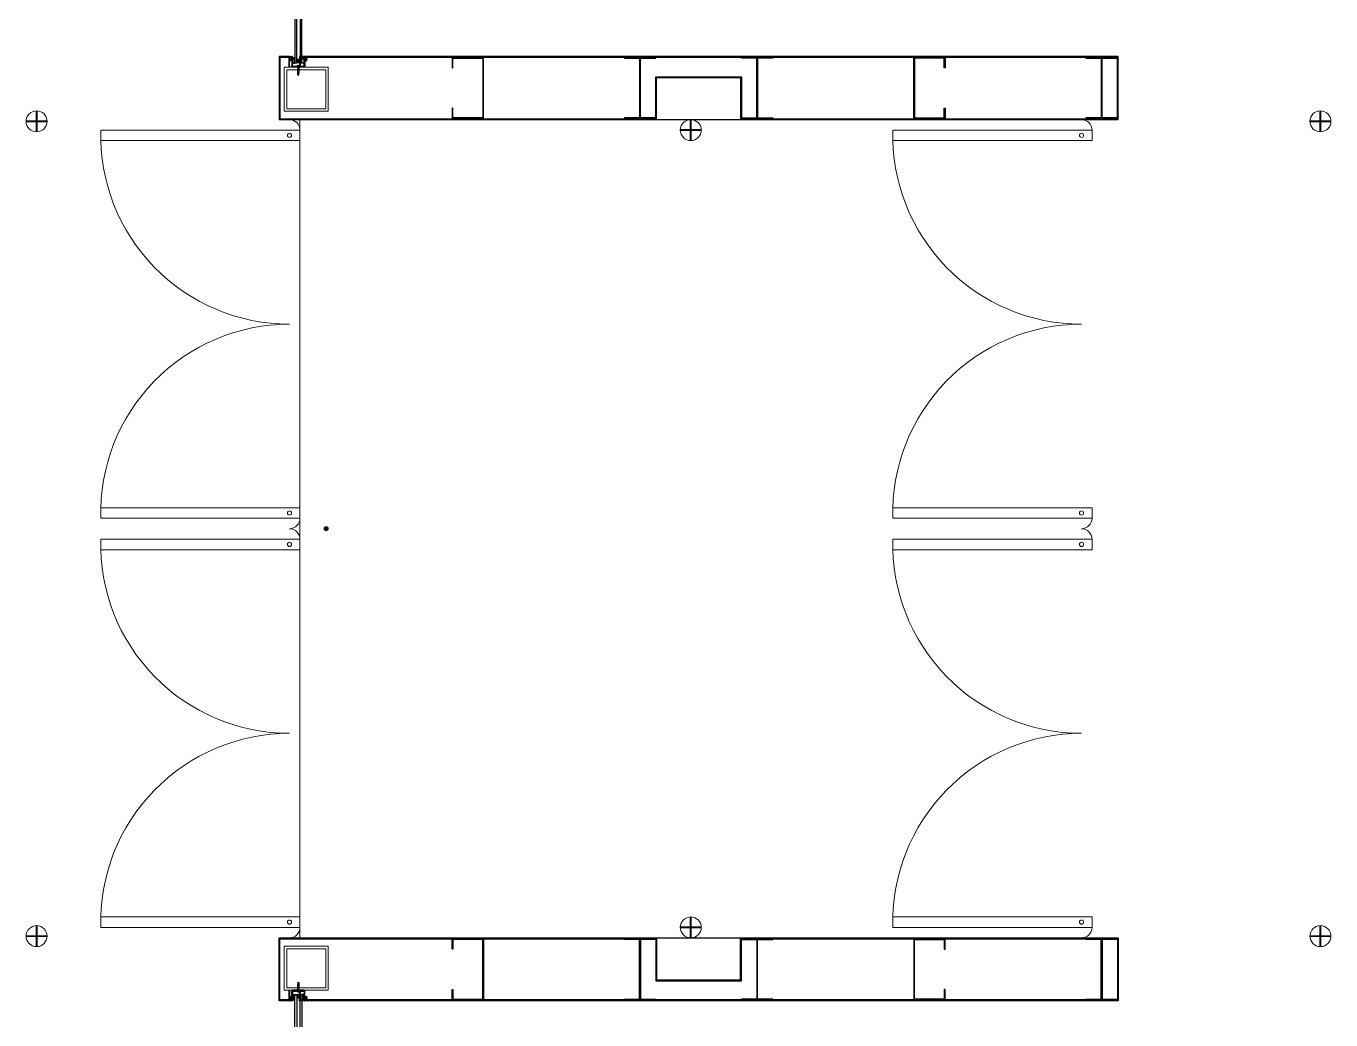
# Model space of a CAD drawing. Header units: inches. Extents: x 13084 to 220150, y 6494 to 167180.
# Drawn here: x 36685 to 42904, y 105288 to 110025 of the extents above; entities that cross this region are included whole.
import ezdxf

# ---------------------------------------------------------------- set-up
doc = ezdxf.new("R2010")
doc.units = ezdxf.units.IN
doc.header["$MEASUREMENT"] = 0
for name, color, linetype, lineweight in [('Ground Floor$0$A-G250-M-Walls-Curtain', 251, 'Continuous', 30), ('Ground Floor$0$A-G321-M-Window', 251, 'Continuous', 9), ('Ground Floor$0$A-G322-M-Door', 251, 'Continuous', 15), ('Ground Floor$0$A-G331-M-Floor-Finish-Tiled', 251, 'Continuous', 5), ('Ground Floor$0$A-G4-M-Furniture-and-Fittings', 251, 'Continuous', 9)]:
    doc.layers.add(name, color=color, linetype=linetype, lineweight=lineweight)
doc.layers.add('Ground Floor$0$A-G321-M-Window-Glaze', color=251, linetype='Continuous')

# ---------------------------------------------------------------- blocks, each defined once
blk = doc.blocks.new('Ground Floor$0$d72')
at = {"layer": 'Ground Floor$0$A-G322-M-Door'}
for points in [[(5425.4, -56600), (6375, -56600), (6375, -56550), (5425.3, -56550)], [(5425.4, -58350), (6375, -58350), (6375, -58400), (5425.3, -58400)]]:
    blk.add_lwpolyline(points, close=True, dxfattribs=at)
for centre in [(6325, -56575), (6325, -58375)]:
    blk.add_circle(centre, 10, dxfattribs=at)
for centre, radius, start, end in [((6325, -56550), 50, 0, 90), ((6325, -56575), 900, 178.49207, 270), ((6325, -58375), 900, 90, 181.50793), ((6325, -58400), 50, 270, 0)]:
    blk.add_arc(centre, radius, start, end, dxfattribs=at)
blk = doc.blocks.new('Ground Floor$0$curtain-wall-1')
at = {"layer": 'Ground Floor$0$A-G321-M-Window'}
h = blk.add_hatch(color=256, dxfattribs=at)
edge = h.paths.add_edge_path()
edge.add_arc((1811.5, -1950), 10, 0, 360)
at = {"layer": 'Ground Floor$0$A-G250-M-Walls-Curtain'}
for p, q in [((-1963.5, 0), (-1963.5, 300)), ((-1959.5, 4), (-1959.5, 296)), ((-1959.5, 296), (1935.1, 296)), ((1990.4, 296), (2032.5, 296)), ((1990.4, 296), (1990.4, 250)), ((2032.5, 296), (2032.5, 4)), ((240.5, 204), (-167.5, 204)), ((-167.5, 204), (-167.5, 4)), ((240.5, 4), (240.5, 204)), ((-163.5, 0), (-1963.5, 0)), ((-167.5, 4), (-1959.5, 4)), ((236.5, 0), (-163.5, 0)), ((2032.5, 4), (240.5, 4)), ((-163.5, -3900), (-1963.5, -3900)), ((-1963.5, -3900), (-1963.5, -4200)), ((-167.5, -3904), (-1959.5, -3904)), ((-1959.5, -3904), (-1959.5, -4196)), ((-167.5, -4104), (-167.5, -3904)), ((236.5, -3900), (-163.5, -3900)), ((2032.5, -3904), (240.5, -3904)), ((240.5, -3904), (240.5, -4104)), ((2032.5, -4196), (2032.5, -3904)), ((240.5, -4104), (-167.5, -4104)), ((1935.1, -4150), (1935.1, -4196)), ((1990.4, -4150), (1990.4, -4196)), ((-1959.5, -4196), (1935.1, -4196)), ((1990.4, -4196), (2032.5, -4196))]:
    blk.add_line(p, q, dxfattribs=at)
for points in [[(-1963.5, 300), (1939.1, 300), (1939.1, 249.9)], [(-1134.5, 54), (-1138.5, 54), (-1138.5, 4), (-988.5, 4), (-988.5, 296), (-1138.5, 296), (-1138.5, 246), (-1134.5, 246), (-1134.5, 292), (-992.5, 292), (-992.5, 8), (-1134.5, 8), (-1134.5, 54)], [(1986.4, 249.9), (1986.4, 300), (2036.5, 300), (2036.5, 0), (236.5, 0), (236.5, 200), (-163.5, 200), (-163.5, 0)], [(1207.5, 54), (1211.5, 54), (1211.5, 4), (1061.5, 4), (1061.5, 296), (1211.5, 296), (1211.5, 246), (1207.5, 246), (1207.5, 292), (1065.5, 292), (1065.5, 8), (1207.5, 8), (1207.5, 54)], [(-1134.5, -3954), (-1138.5, -3954), (-1138.5, -3904), (-988.5, -3904), (-988.5, -4196), (-1138.5, -4196), (-1138.5, -4146), (-1134.5, -4146), (-1134.5, -4192), (-992.5, -4192), (-992.5, -3908), (-1134.5, -3908), (-1134.5, -3954)], [(1986.4, -4149.9), (1986.4, -4200), (2036.5, -4200), (2036.5, -3900), (236.5, -3900), (236.5, -4100), (-163.5, -4100), (-163.5, -3900)], [(1207.5, -3954), (1211.5, -3954), (1211.5, -3904), (1061.5, -3904), (1061.5, -4196), (1211.5, -4196), (1211.5, -4146), (1207.5, -4146), (1207.5, -4192), (1065.5, -4192), (1065.5, -3908), (1207.5, -3908), (1207.5, -3954)], [(-1963.5, -4200), (1939.1, -4200), (1939.1, -4150)]]:
    blk.add_lwpolyline(points, dxfattribs=at)
for points in [[(-1886.5, 292), (-1959.5, 292), (-1959.5, 296), (-1809.5, 296), (-1809.5, 292), (-1882.5, 292), (-1882.5, 8), (-1809.5, 8), (-1809.5, 4), (-1959.5, 4), (-1959.5, 8), (-1886.5, 8)], [(-240.5, 292), (-167.5, 292), (-167.5, 296), (-317.5, 296), (-317.5, 292), (-244.5, 292), (-244.5, 8), (-317.5, 8), (-317.5, 4), (-167.5, 4), (-167.5, 8), (-240.5, 8)], [(313.5, 292), (240.5, 292), (240.5, 296), (390.5, 296), (390.5, 292), (317.5, 292), (317.5, 8), (390.5, 8), (390.5, 4), (240.5, 4), (240.5, 8), (313.5, 8)], [(-1886.5, -4192), (-1959.5, -4192), (-1959.5, -4196), (-1809.5, -4196), (-1809.5, -4192), (-1882.5, -4192), (-1882.5, -3908), (-1809.5, -3908), (-1809.5, -3904), (-1959.5, -3904), (-1959.5, -3908), (-1886.5, -3908)], [(-240.5, -4192), (-167.5, -4192), (-167.5, -4196), (-317.5, -4196), (-317.5, -4192), (-244.5, -4192), (-244.5, -3908), (-317.5, -3908), (-317.5, -3904), (-167.5, -3904), (-167.5, -3908), (-240.5, -3908)], [(313.5, -4192), (240.5, -4192), (240.5, -4196), (390.5, -4196), (390.5, -4192), (317.5, -4192), (317.5, -3908), (390.5, -3908), (390.5, -3904), (240.5, -3904), (240.5, -3908), (313.5, -3908)]]:
    blk.add_lwpolyline(points, close=True, dxfattribs=at)
at = {"layer": 'Ground Floor$0$A-G321-M-Window'}
for points in [[(1801.5, 39.9), (2011.5, 39.9), (2011.5, 249.9), (1801.5, 249.9)], [(1813.5, 51.9), (1999.5, 51.9), (1999.5, 237.9), (1813.5, 237.9)], [(1801.5, -3939.9), (2011.5, -3939.9), (2011.5, -4149.9), (1801.5, -4149.9)], [(1813.5, -3951.9), (1999.5, -3951.9), (1999.5, -4137.9), (1813.5, -4137.9)]]:
    blk.add_lwpolyline(points, close=True, dxfattribs=at)
blk.add_circle((1811.5, -1950), 10, dxfattribs=at)
at = {"layer": 'Ground Floor$0$A-G321-M-Window-Glaze'}
for p, q in [((1902.9, 290.4), (1907, 294.5)), ((1903.3, 291.6), (1910.1, 284.8)), ((1903.4, 287), (1905.5, 284.9)), ((1903.6, 286.7), (1910.7, 293.8)), ((1905.5, 293.9), (1912.5, 287)), ((1906.1, 284.7), (1912.7, 291.3)), ((1909.6, 294.3), (1912.8, 291.1)), ((1917.1, 300), (1913.1, 300)), ((1913.1, 300), (1913.1, 255.9)), ((1917.1, 255.9), (1917.1, 300)), ((1927.1, 289), (1917.1, 289)), ((1917.1, 289), (1917.1, 269.3)), ((1917.1, 269.3), (1927.1, 269.3)), ((1969.9, 253.9), (1919.1, 253.9)), ((1919.1, 249.9), (1969.9, 249.9)), ((1927.1, 269.3), (1927.1, 289)), ((1927.1, 271.2), (1961.9, 271.2)), ((1935.1, 296), (1935.1, 250)), ((1935.5, 279.3), (1951.5, 286.3)), ((1935.5, 286.3), (1951.5, 279.3)), ((1935.5, 286.3), (1951.5, 286.3)), ((1935.5, 279.3), (1951.5, 279.3)), ((1940.6, 250.9), (1941.5, 245.7)), ((1940.6, 250.9), (1948.4, 250.9)), ((1940.8, 255.3), (1940.8, 253.9)), ((1940.8, 255.3), (1948.2, 255.3)), ((1940.8, 253.9), (1948.2, 253.9)), ((1941.5, 250.9), (1941.5, 235.7)), ((1944.5, 253.9), (1942.2, 256.2)), ((1943.6, 250.9), (1944.5, 245.7)), ((1944.5, 256.7), (1944.5, 253.9)), ((1944.5, 253.9), (1946.8, 256.2)), ((1945.4, 250.9), (1944.5, 245.7)), ((1944.5, 250.9), (1944.5, 245.7)), ((1948.4, 250.9), (1947.5, 245.7)), ((1947.5, 250.9), (1947.5, 235.7)), ((1948.2, 255.3), (1948.2, 253.9)), ((1961.9, 269.3), (1961.9, 289)), ((1961.9, 289), (1971.9, 289)), ((1971.9, 269.3), (1961.9, 269.3)), ((1971.9, 300), (1975.9, 300)), ((1971.9, 255.9), (1971.9, 300)), ((1971.9, 289), (1971.9, 269.3)), ((1975.9, 300), (1975.9, 255.9)), ((1979.4, 294.3), (1976.2, 291.1)), ((1982.9, 284.7), (1976.3, 291.3)), ((1983.5, 293.9), (1976.5, 287)), ((1985.4, 286.7), (1978.3, 293.8)), ((1985.7, 291.6), (1978.9, 284.8)), ((1986.1, 290.4), (1982, 294.5)), ((1985.6, 287), (1983.5, 284.9)), ((1941.5, 239.7), (1941.9, 238)), ((1941.5, 235.7), (1941.6, 239.3)), ((1941.5, 235.7), (1941.9, 234)), ((1942.7, 235.7), (1941.5, 235.7)), ((1941.5, 212.9), (1941.5, 235.7)), ((1942.7, 231.7), (1941.5, 231.7)), ((1941.5, 231.7), (1941.9, 230)), ((1942.7, 227.7), (1941.5, 227.7)), ((1941.5, 227.7), (1941.9, 226)), ((1941.5, 223.7), (1941.8, 222.2)), ((1942.7, 223.7), (1941.5, 223.7)), ((1947.5, 212.9), (1941.5, 212.9)), ((1944.5, 211.2), (1941.5, 212.9)), ((1941.8, 222.2), (1944.1, 222.2)), ((1942.6, 220.9), (1941.8, 222.2)), ((1942.9, 237.4), (1941.9, 238)), ((1942.9, 233.4), (1941.9, 234)), ((1942.9, 229.4), (1941.9, 230)), ((1942.9, 225.4), (1941.9, 226)), ((1942.9, 220.5), (1942.3, 220.1)), ((1942.9, 219.8), (1942.3, 220.1)), ((1942.5, 237.7), (1942.5, 235.7)), ((1942.6, 233.6), (1942.6, 231.7)), ((1942.6, 229.6), (1942.6, 227.7)), ((1942.6, 223.7), (1942.6, 225.6)), ((1942.6, 220.9), (1944.1, 220.9)), ((1942.8, 220.9), (1942.9, 220.5)), ((1943.4, 218.6), (1942.8, 218.3)), ((1943.4, 217.9), (1942.8, 218.3)), ((1942.9, 220.5), (1944.5, 220.9)), ((1942.9, 219.8), (1946.3, 220.7)), ((1943.1, 236.1), (1943.1, 237.1)), ((1943.1, 232.1), (1943.1, 233.1)), ((1943.1, 228.1), (1943.1, 229.1)), ((1943.1, 224.1), (1943.1, 225.1)), ((1943.1, 219.8), (1943.4, 218.6)), ((1943.9, 216.7), (1943.3, 216.4)), ((1943.9, 216.1), (1943.3, 216.4)), ((1943.4, 218.6), (1945.7, 219.2)), ((1943.4, 217.9), (1945.7, 218.5)), ((1943.6, 218), (1943.9, 216.7)), ((1943.9, 216.7), (1945.2, 217.1)), ((1943.9, 216.1), (1945.2, 216.4)), ((1944.1, 244.9), (1944.9, 244.9)), ((1944.1, 220.9), (1944.1, 244.9)), ((1944.1, 243.9), (1944.9, 243.9)), ((1944.1, 224.7), (1944.9, 224.7)), ((1944.1, 224.1), (1944.9, 224.1)), ((1944.5, 214.6), (1944.1, 216.1)), ((1944.5, 214.6), (1945, 216.3)), ((1947.5, 212.9), (1944.5, 211.2)), ((1944.9, 220.9), (1944.9, 244.9)), ((1947.2, 222.2), (1944.9, 222.2)), ((1946.4, 220.9), (1944.9, 220.9)), ((1945.5, 218.5), (1945.2, 217.1)), ((1945.2, 217.1), (1945.8, 216.7)), ((1945.2, 216.4), (1945.8, 216.7)), ((1946.1, 220.6), (1945.7, 219.2)), ((1945.7, 219.2), (1946.3, 218.9)), ((1945.7, 218.5), (1946.3, 218.9)), ((1945.9, 236.1), (1945.9, 237.1)), ((1945.9, 232.1), (1945.9, 233.1)), ((1945.9, 228.1), (1945.9, 229.1)), ((1945.9, 224.1), (1945.9, 225.1)), ((1946.1, 237.4), (1946.5, 237.7)), ((1946.1, 233.4), (1947.1, 234)), ((1946.1, 229.4), (1947.1, 230)), ((1946.1, 225.4), (1947.1, 226)), ((1946.3, 241.5), (1946.3, 237.5)), ((1946.3, 235.7), (1946.5, 235.7)), ((1946.3, 231.7), (1947.5, 231.7)), ((1946.3, 227.7), (1947.5, 227.7)), ((1946.3, 223.7), (1947.5, 223.7)), ((1946.3, 220.7), (1946.9, 221)), ((1946.4, 233.6), (1946.4, 231.7)), ((1946.4, 229.6), (1946.4, 227.7)), ((1946.4, 223.7), (1946.4, 225.6)), ((1946.4, 220.9), (1947.2, 222.2)), ((1946.5, 241.2), (1946.5, 235.7)), ((1946.6, 221.2), (1946.9, 221)), ((1946.7, 242), (1947.5, 242.1)), ((1947.5, 235.7), (1947.1, 234)), ((1947.5, 231.7), (1947.1, 230)), ((1947.5, 227.7), (1947.1, 226)), ((1947.5, 223.7), (1947.2, 222.2)), ((1947.5, 235.7), (1947.3, 241.3)), ((1947.5, 212.9), (1947.5, 235.7)), ((1913.1, -4155.5, 0), (1918.7, -4149.9, 0)), ((1913.1, -4200), (1913.1, -4155.9)), ((1913.1, -4160, 0), (1917.1, -4156, 0)), ((1913.1, -4162.2, 0), (1917.1, -4158.2, 0)), ((1913.1, -4166.7, 0), (1917.1, -4162.7, 0)), ((1913.1, -4169, 0), (1917.1, -4165, 0)), ((1917.1, -4155.9), (1917.1, -4200)), ((1919.1, -4149.9), (1969.9, -4149.9)), ((1969.9, -4153.9), (1919.1, -4153.9)), ((1919.2, -4153.9, 0), (1923.2, -4149.9, 0)), ((1921.4, -4153.9, 0), (1925.4, -4149.9, 0)), ((1925.9, -4153.9, 0), (1929.9, -4149.9, 0)), ((1928.1, -4153.9, 0), (1932.1, -4149.9, 0)), ((1932.6, -4153.9, 0), (1936.6, -4149.9, 0)), ((1934.9, -4153.9, 0), (1938.9, -4149.9, 0)), ((1939.4, -4153.9, 0), (1943.4, -4149.9, 0)), ((1940.6, -4150.9), (1941.5, -4145.7)), ((1940.6, -4150.9), (1948.4, -4150.9)), ((1940.8, -4155.3), (1940.8, -4153.9)), ((1940.8, -4153.9), (1948.2, -4153.9)), ((1940.8, -4155.3), (1948.2, -4155.3)), ((1944.5, -4111.2), (1941.5, -4112.9)), ((1947.5, -4112.9), (1941.5, -4112.9)), ((1941.5, -4112.9), (1941.5, -4135.7)), ((1941.5, -4123.7), (1941.8, -4122.2)), ((1942.7, -4123.7), (1941.5, -4123.7)), ((1941.5, -4127.7), (1941.9, -4126)), ((1942.7, -4127.7), (1941.5, -4127.7)), ((1941.5, -4131.7), (1941.9, -4130)), ((1942.7, -4131.7), (1941.5, -4131.7)), ((1941.5, -4135.7), (1941.9, -4134)), ((1941.5, -4135.7), (1941.6, -4139.3)), ((1942.7, -4135.7), (1941.5, -4135.7)), ((1941.5, -4150.9), (1941.5, -4135.7)), ((1941.5, -4139.7), (1941.9, -4138)), ((1941.6, -4153.9, 0), (1943.5, -4152, 0)), ((1942.6, -4120.9), (1941.8, -4122.2)), ((1941.8, -4122.2), (1944.1, -4122.2)), ((1942.9, -4125.4), (1941.9, -4126)), ((1942.9, -4129.4), (1941.9, -4130)), ((1942.9, -4133.4), (1941.9, -4134)), ((1942.9, -4137.4), (1941.9, -4138)), ((1944.5, -4153.9), (1942.2, -4156.2)), ((1942.9, -4119.8), (1942.3, -4120.1)), ((1942.9, -4120.5), (1942.3, -4120.1)), ((1942.5, -4137.7), (1942.5, -4135.7)), ((1942.6, -4120.9), (1944.1, -4120.9)), ((1942.6, -4123.7), (1942.6, -4125.6)), ((1942.6, -4129.6), (1942.6, -4127.7)), ((1942.6, -4133.6), (1942.6, -4131.7)), ((1943.4, -4117.9), (1942.8, -4118.3)), ((1943.4, -4118.6), (1942.8, -4118.3)), ((1942.8, -4120.9), (1942.9, -4120.5)), ((1942.9, -4119.8), (1946.3, -4120.7)), ((1942.9, -4120.5), (1944.5, -4120.9)), ((1943.1, -4119.8), (1943.4, -4118.6)), ((1943.1, -4124.1), (1943.1, -4125.1)), ((1943.1, -4128.1), (1943.1, -4129.1)), ((1943.1, -4132.1), (1943.1, -4133.1)), ((1943.1, -4136.1), (1943.1, -4137.1)), ((1943.9, -4116.1), (1943.3, -4116.4)), ((1943.9, -4116.7), (1943.3, -4116.4)), ((1943.4, -4117.9), (1945.7, -4118.5)), ((1943.4, -4118.6), (1945.7, -4119.2)), ((1943.5, -4152, 0), (1945.6, -4149.9, 0)), ((1943.6, -4118), (1943.9, -4116.7)), ((1943.6, -4150.9), (1944.5, -4145.7)), ((1943.9, -4116.1), (1945.2, -4116.4)), ((1943.9, -4116.7), (1945.2, -4117.1)), ((1944.5, -4114.6), (1944.1, -4116.1)), ((1944.1, -4120.9), (1944.1, -4144.9)), ((1944.1, -4124.1), (1944.9, -4124.1)), ((1944.1, -4124.7), (1944.9, -4124.7)), ((1944.1, -4143.9), (1944.9, -4143.9)), ((1944.1, -4144.9), (1944.9, -4144.9)), ((1947.5, -4112.9), (1944.5, -4111.2)), ((1944.5, -4114.6), (1945, -4116.3)), ((1945.4, -4150.9), (1944.5, -4145.7)), ((1944.5, -4150.9), (1944.5, -4145.7)), ((1944.5, -4156.7), (1944.5, -4153.9)), ((1944.5, -4153.9), (1946.8, -4156.2)), ((1946.4, -4120.9), (1944.9, -4120.9)), ((1944.9, -4120.9), (1944.9, -4144.9)), ((1947.2, -4122.2), (1944.9, -4122.2)), ((1945.2, -4116.4), (1945.8, -4116.7)), ((1945.2, -4117.1), (1945.8, -4116.7)), ((1945.5, -4118.5), (1945.2, -4117.1)), ((1945.7, -4118.5), (1946.3, -4118.9)), ((1945.7, -4119.2), (1946.3, -4118.9)), ((1946.1, -4120.6), (1945.7, -4119.2)), ((1945.9, -4124.1), (1945.9, -4125.1)), ((1945.9, -4128.1), (1945.9, -4129.1)), ((1945.9, -4132.1), (1945.9, -4133.1)), ((1945.9, -4136.1), (1945.9, -4137.1)), ((1946.1, -4125.4), (1947.1, -4126)), ((1946.1, -4129.4), (1947.1, -4130)), ((1946.1, -4133.4), (1947.1, -4134)), ((1946.1, -4137.4), (1946.5, -4137.7)), ((1946.1, -4153.9, 0), (1950.1, -4149.9, 0)), ((1946.3, -4120.7), (1946.9, -4121)), ((1946.3, -4123.7), (1947.5, -4123.7)), ((1946.3, -4127.7), (1947.5, -4127.7)), ((1946.3, -4131.7), (1947.5, -4131.7)), ((1946.3, -4135.7), (1946.5, -4135.7)), ((1946.3, -4141.5), (1946.3, -4137.5)), ((1946.4, -4120.9), (1947.2, -4122.2)), ((1946.4, -4123.7), (1946.4, -4125.6)), ((1946.4, -4129.6), (1946.4, -4127.7)), ((1946.4, -4133.6), (1946.4, -4131.7)), ((1946.5, -4141.2), (1946.5, -4135.7)), ((1946.6, -4121.2), (1946.9, -4121)), ((1946.7, -4142), (1947.5, -4142.1)), ((1947.5, -4127.7), (1947.1, -4126)), ((1947.5, -4131.7), (1947.1, -4130)), ((1947.5, -4135.7), (1947.1, -4134)), ((1947.5, -4123.7), (1947.2, -4122.2)), ((1947.5, -4135.7), (1947.3, -4141.3)), ((1947.5, -4112.9), (1947.5, -4135.7)), ((1947.5, -4150.9), (1947.5, -4135.7)), ((1948.4, -4150.9), (1947.5, -4145.7)), ((1948.2, -4155.3), (1948.2, -4153.9)), ((1948.3, -4153.9, 0), (1952.3, -4149.9, 0)), ((1952.8, -4153.9, 0), (1956.8, -4149.9, 0)), ((1955.1, -4153.9, 0), (1959.1, -4149.9, 0)), ((1959.6, -4153.9, 0), (1961.5, -4152, 0)), ((1961.5, -4152, 0), (1963.6, -4149.9, 0)), ((1961.8, -4153.9, 0), (1965.8, -4149.9, 0)), ((1966.3, -4153.9, 0), (1970.3, -4149.9, 0)), ((1968.6, -4153.9, 0), (1972.1, -4150.3, 0)), ((1971.8, -4155.1, 0), (1974.7, -4152.2, 0)), ((1971.9, -4157.2, 0), (1975.5, -4153.7, 0)), ((1971.9, -4155.9), (1971.9, -4200)), ((1971.9, -4161.7, 0), (1975.9, -4157.7, 0)), ((1971.9, -4164, 0), (1975.9, -4160, 0)), ((1971.9, -4168.5, 0), (1975.9, -4164.5, 0)), ((1971.9, -4170.7, 0), (1975.9, -4166.7, 0)), ((1975.9, -4200), (1975.9, -4155.9)), ((1902.9, -4190.4), (1907, -4194.5)), ((1903.3, -4191.6), (1910.1, -4184.8)), ((1903.4, -4187), (1905.5, -4184.9)), ((1903.6, -4186.7), (1910.7, -4193.8)), ((1905.5, -4193.9), (1912.5, -4187)), ((1906.1, -4184.7), (1912.7, -4191.3)), ((1909.6, -4194.3), (1912.8, -4191.1)), ((1913.1, -4173.5, 0), (1917.1, -4169.5, 0)), ((1913.1, -4175.7, 0), (1917.1, -4171.7, 0)), ((1913.1, -4180.2, 0), (1917.1, -4176.2, 0)), ((1913.1, -4182.4, 0), (1917.1, -4178.4, 0)), ((1913.1, -4186.9, 0), (1917.1, -4182.9, 0)), ((1913.1, -4189.2, 0), (1917.1, -4185.2, 0)), ((1913.1, -4193.7, 0), (1917.1, -4189.7, 0)), ((1913.1, -4195.9, 0), (1917.1, -4191.9, 0)), ((1917.1, -4200), (1913.1, -4200)), ((1913.5, -4200, 0), (1917.1, -4196.4, 0)), ((1915.7, -4200, 0), (1917.1, -4198.6, 0)), ((1917.1, -4189), (1917.1, -4169.3)), ((1917.1, -4169.3), (1927.1, -4169.3)), ((1927.1, -4179.4, 0), (1917.1, -4169.4, 0)), ((1927.1, -4183.9, 0), (1917.1, -4173.9, 0)), ((1927.1, -4188.4, 0), (1917.1, -4178.4, 0)), ((1923.2, -4189, 0), (1917.1, -4182.9, 0)), ((1918.7, -4189, 0), (1917.1, -4187.4, 0)), ((1927.1, -4189), (1917.1, -4189)), ((1927.1, -4174.9, 0), (1921.5, -4169.3, 0)), ((1927.1, -4170.4, 0), (1926, -4169.3, 0)), ((1927.1, -4169.3), (1927.1, -4189)), ((1927.1, -4171.2), (1961.9, -4171.2)), ((1935.5, -4179.3), (1951.5, -4186.3)), ((1935.5, -4186.3), (1951.5, -4179.3)), ((1935.5, -4179.3), (1951.5, -4179.3)), ((1935.5, -4186.3), (1951.5, -4186.3)), ((1961.9, -4169.3), (1961.9, -4189)), ((1971.9, -4169.3), (1961.9, -4169.3)), ((1971.9, -4179.4, 0), (1961.9, -4169.4, 0)), ((1971.9, -4183.9, 0), (1961.9, -4173.9, 0)), ((1971.9, -4188.3, 0), (1961.9, -4178.3, 0)), ((1968.1, -4189, 0), (1961.9, -4182.8, 0)), ((1963.6, -4189, 0), (1961.9, -4187.3, 0)), ((1961.9, -4189), (1971.9, -4189)), ((1971.9, -4174.9, 0), (1966.4, -4169.3, 0)), ((1971.9, -4170.4, 0), (1970.9, -4169.3, 0)), ((1971.9, -4189), (1971.9, -4169.3)), ((1971.9, -4175.2, 0), (1975.9, -4171.2, 0)), ((1971.9, -4177.4, 0), (1975.9, -4173.4, 0)), ((1971.9, -4181.9, 0), (1975.9, -4177.9, 0)), ((1971.9, -4184.2, 0), (1975.9, -4180.2, 0)), ((1971.9, -4188.7, 0), (1975.9, -4184.7, 0)), ((1971.9, -4190.9, 0), (1975.9, -4186.9, 0)), ((1971.9, -4195.4, 0), (1975.9, -4191.4, 0)), ((1971.9, -4197.6, 0), (1975.9, -4193.6, 0)), ((1971.9, -4200), (1975.9, -4200)), ((1974.1, -4200, 0), (1975.9, -4198.1, 0)), ((1979.4, -4194.3), (1976.2, -4191.1)), ((1982.9, -4184.7), (1976.3, -4191.3)), ((1983.5, -4193.9), (1976.5, -4187)), ((1985.4, -4186.7), (1978.3, -4193.8)), ((1985.7, -4191.6), (1978.9, -4184.8)), ((1986.1, -4190.4), (1982, -4194.5)), ((1985.6, -4187), (1983.5, -4184.9))]:
    blk.add_line(p, q, dxfattribs=at)
for points in [[(1935.5, 272.2), (1934.5, 271.2), (1928.5, 271.2), (1927.5, 272.2), (1927.5, 2386.4), (1928.5, 2387.4), (1934.5, 2387.4), (1935.5, 2386.4)], [(1961.5, 272.2), (1960.5, 271.2), (1952.5, 271.2), (1951.5, 272.2), (1951.5, 2386.4), (1952.5, 2387.4), (1960.5, 2387.4), (1961.5, 2386.4)], [(1935.5, -4172.2), (1934.5, -4171.2), (1928.5, -4171.2), (1927.5, -4172.2), (1927.5, -6286.4), (1928.5, -6287.4), (1934.5, -6287.4), (1935.5, -6286.4)], [(1961.5, -4172.2), (1960.5, -4171.2), (1952.5, -4171.2), (1951.5, -4172.2), (1951.5, -6286.4), (1952.5, -6287.4), (1960.5, -6287.4), (1961.5, -6286.4)]]:
    blk.add_lwpolyline(points, close=True, dxfattribs=at)
for centre in [(1908, 289.4), (1981, 289.4), (1908, -4189.4), (1981, -4189.4)]:
    blk.add_circle(centre, 5.14, dxfattribs=at)
for centre, radius, start, end in [((1907.8, 315.9), 16.8, 251.80314, 288.17928), ((1907.2, 317.6), 20.5, 256.88122, 286.54229), ((1903.1, 340.7), 45.8, 269.39765, 282.60001), ((1908, 290.2), 6.93, 218.82544, 317.09844), ((1907.4, 290.3), 8.38, 234.95534, 312.45375), ((1906.2, 292.4), 11.7, 251.98752, 305.95135), ((1905.9, 292.7), 13.5, 255.98466, 302.098), ((1919.1, 255.9), 6, 180, 270), ((1922.3, 305.4), 10.5, 240.22024, 299.77976), ((1922.5, 304.4), 10.5, 238.66957, 298.20795), ((1922.8, 303.3), 10.5, 237.16968, 296.64633), ((1922.3, 302.5), 10.5, 240.22024, 299.77976), ((1922.5, 301.4), 10.5, 238.66957, 298.20795), ((1922.8, 300.4), 10.5, 237.16968, 296.64633), ((1919.1, 255.9), 2, 180, 270), ((1943.5, 235.7), 43.5, 79.3909, 100.6091), ((1943.5, 235.7), 41.5, 78.87266, 101.12734), ((1943.5, 235.7), 39.5, 78.30081, 101.69919), ((1943.5, 235.7), 37.5, 77.66649, 102.33351), ((1944.5, 252.6), 6.72, 10.85486, 169.14514), ((1944.5, 252.6), 5.72, 12.78307, 167.21693), ((1944.5, 252.6), 4.72, 15.55502, 164.44498), ((1944.5, 250.7), 5.97, 51.0552, 128.94479), ((1966.7, 305.4), 10.5, 240.22024, 299.77976), ((1966.5, 304.4), 10.5, 241.79205, 301.33043), ((1966.2, 303.3), 10.5, 243.35367, 302.83032), ((1966.7, 302.5), 10.5, 240.22024, 299.77976), ((1966.5, 301.4), 10.5, 241.79205, 301.33043), ((1966.2, 300.4), 10.5, 243.35367, 302.83032), ((1969.9, 255.9), 6, 270, 0), ((1969.9, 255.9), 2, 270, 0), ((1981.2, 315.9), 16.8, 251.82072, 288.19686), ((1981.8, 317.6), 20.5, 253.45771, 283.11878), ((1985.9, 340.7), 45.8, 257.39999, 270.60235), ((1981, 290.2), 6.93, 222.90156, 321.17456), ((1981.6, 290.3), 8.38, 227.54625, 305.04466), ((1982.8, 292.4), 11.7, 234.04865, 288.01248), ((1983.1, 292.7), 13.5, 237.902, 284.01534), ((1942.7, 236.1), 0.4, 270.00001, 360), ((1942.7, 232.1), 0.4, 270.00001, 360), ((1942.7, 228.1), 0.4, 270.00001, 360), ((1942.7, 224.1), 0.4, 270.00001, 360), ((1942.7, 237.1), 0.4, 0, 62.5), ((1942.7, 233.1), 0.4, 0, 62.5), ((1942.7, 229.1), 0.4, 0, 62.5), ((1942.7, 225.1), 0.4, 0, 62.5), ((1946.3, 237.1), 0.4, 117.5, 180), ((1946.3, 236.1), 0.4, 180, 270), ((1946.3, 233.1), 0.4, 117.5, 180), ((1946.3, 232.1), 0.4, 180, 270), ((1946.3, 229.1), 0.4, 117.5, 180), ((1946.3, 228.1), 0.4, 180, 270), ((1946.3, 225.1), 0.4, 117.5, 180), ((1946.3, 224.1), 0.4, 180, 270), ((1946.8, 241.5), 0.5, 94.5, 180), ((1946.9, 241.3), 0.4, 3.76021, 186.15287), ((1919.1, -4155.9), 6, 90, 180), ((1919.1, -4155.9), 2, 90, 180), ((1944.5, -4152.6), 6.72, 190.85486, 349.14514), ((1944.5, -4152.6), 5.72, 192.78307, 347.21693), ((1944.5, -4152.6), 4.72, 195.55502, 344.44498), ((1944.5, -4150.7), 5.97, 231.05521, 308.9448), ((1942.7, -4124.1), 0.4, 0, 89.99999), ((1942.7, -4128.1), 0.4, 0, 89.99999), ((1942.7, -4132.1), 0.4, 0, 89.99999), ((1942.7, -4136.1), 0.4, 0, 89.99999), ((1942.7, -4125.1), 0.4, 297.5, 360), ((1942.7, -4129.1), 0.4, 297.5, 360), ((1942.7, -4133.1), 0.4, 297.5, 360), ((1942.7, -4137.1), 0.4, 297.5, 360), ((1946.3, -4124.1), 0.4, 90, 180), ((1946.3, -4125.1), 0.4, 180, 242.5), ((1946.3, -4128.1), 0.4, 90, 180), ((1946.3, -4129.1), 0.4, 180, 242.5), ((1946.3, -4132.1), 0.4, 90, 180), ((1946.3, -4133.1), 0.4, 180, 242.5), ((1946.3, -4136.1), 0.4, 90, 180), ((1946.3, -4137.1), 0.4, 180, 242.5), ((1946.8, -4141.5), 0.5, 180, 265.5), ((1946.9, -4141.3), 0.4, 173.84713, 356.23979), ((1969.9, -4155.9), 6, 0, 90), ((1969.9, -4155.9), 2, 0, 90), ((1905.9, -4192.7), 13.5, 57.902, 104.01534), ((1906.2, -4192.4), 11.7, 54.04865, 108.01248), ((1907.4, -4190.3), 8.38, 47.54625, 125.04466), ((1908, -4190.2), 6.93, 42.90156, 141.17456), ((1903.1, -4240.7), 45.8, 77.39999, 90.60235), ((1907.2, -4217.6), 20.5, 73.45771, 103.11878), ((1907.8, -4215.9), 16.8, 71.82072, 108.19686), ((1922.8, -4200.4), 10.5, 63.35367, 122.83032), ((1922.5, -4201.4), 10.5, 61.79205, 121.33043), ((1922.3, -4202.5), 10.5, 60.22024, 119.77976), ((1922.8, -4203.3), 10.5, 63.35367, 122.83032), ((1922.5, -4204.4), 10.5, 61.79205, 121.33043), ((1922.3, -4205.4), 10.5, 60.22024, 119.77976), ((1943.5, -4135.7), 37.5, 257.66649, 282.33351), ((1943.5, -4135.7), 39.5, 258.30081, 281.69919), ((1943.5, -4135.7), 41.5, 258.87266, 281.12734), ((1943.5, -4135.7), 43.5, 259.3909, 280.6091), ((1966.2, -4200.4), 10.5, 57.16968, 116.64633), ((1966.5, -4201.4), 10.5, 58.66957, 118.20795), ((1966.7, -4202.5), 10.5, 60.22024, 119.77976), ((1966.2, -4203.3), 10.5, 57.16968, 116.64633), ((1966.5, -4204.4), 10.5, 58.66957, 118.20795), ((1966.7, -4205.4), 10.5, 60.22024, 119.77976), ((1983.1, -4192.7), 13.5, 75.98466, 122.098), ((1982.8, -4192.4), 11.7, 71.98752, 125.95135), ((1981.6, -4190.3), 8.38, 54.95534, 132.45375), ((1981, -4190.2), 6.93, 38.82544, 137.09844), ((1985.9, -4240.7), 45.8, 89.39765, 102.60001), ((1981.8, -4217.6), 20.5, 76.88122, 106.54229), ((1981.2, -4215.9), 16.8, 71.80314, 108.17928)]:
    blk.add_arc(centre, radius, start, end, dxfattribs=at)
at = {"rotation": 180}
for p in [(4536.5, -58450), (8311.5, -58450)]:
    blk.add_blockref('Ground Floor$0$d72', p, dxfattribs=at)
at = {"xscale": -1}
for p in [(4536.5, 54550), (8311.5, 54550)]:
    blk.add_blockref('Ground Floor$0$d72', p, dxfattribs=at)

msp = doc.modelspace()

# ---------------------------------------------------------------- linework, layer by layer
at = {"layer": 'Ground Floor$0$A-G331-M-Floor-Finish-Tiled'}
msp.add_line((37990.2, 105679.6), (37990.2, 109579.6), dxfattribs=at)
at = {"layer": 'Ground Floor$0$A-G4-M-Furniture-and-Fittings'}
for p, q in [((36732.8, 109621.2), (36732.8, 109521.2)), ((36734.8, 109621.2), (36734.8, 109521.2)), ((36736.8, 109621.2), (36736.8, 109521.2)), ((42851.8, 109621.2), (42851.8, 109521.2)), ((42853.8, 109621.2), (42853.8, 109521.2)), ((42855.8, 109621.2), (42855.8, 109521.2)), ((36784.8, 109573.2), (36684.8, 109573.2)), ((36784.8, 109571.2), (36684.8, 109571.2)), ((36784.8, 109569.2), (36684.8, 109569.2)), ((39902.7, 109531.5), (39802.7, 109531.5)), ((39902.7, 109529.5), (39802.7, 109529.5)), ((39902.7, 109527.5), (39802.7, 109527.5)), ((39850.7, 109579.5), (39850.7, 109479.5)), ((39852.7, 109579.5), (39852.7, 109479.5)), ((39854.7, 109579.5), (39854.7, 109479.5)), ((42803.8, 109573.2), (42903.8, 109573.2)), ((42803.8, 109571.2), (42903.8, 109571.2)), ((42803.8, 109569.2), (42903.8, 109569.2)), ((36732.8, 105737.8), (36732.8, 105637.8)), ((36734.8, 105737.8), (36734.8, 105637.8)), ((36736.8, 105737.8), (36736.8, 105637.8)), ((39902.7, 105731.5), (39802.7, 105731.5)), ((39902.7, 105729.5), (39802.7, 105729.5)), ((39902.7, 105727.5), (39802.7, 105727.5)), ((39850.7, 105779.5), (39850.7, 105679.5)), ((39852.7, 105779.5), (39852.7, 105679.5)), ((39854.7, 105779.5), (39854.7, 105679.5)), ((42851.8, 105737.8), (42851.8, 105637.8)), ((42853.8, 105737.8), (42853.8, 105637.8)), ((42855.8, 105737.8), (42855.8, 105637.8)), ((36784.8, 105689.8), (36684.8, 105689.8)), ((36784.8, 105687.8), (36684.8, 105687.8)), ((36784.8, 105685.8), (36684.8, 105685.8)), ((42803.8, 105689.8), (42903.8, 105689.8)), ((42803.8, 105687.8), (42903.8, 105687.8)), ((42803.8, 105685.8), (42903.8, 105685.8))]:
    msp.add_line(p, q, dxfattribs=at)
for centre in [(36734.8, 109571.2), (42853.8, 109571.2), (39852.7, 109529.5), (36734.8, 105687.8), (39852.7, 105729.5), (42853.8, 105687.8)]:
    msp.add_circle(centre, 50, dxfattribs=at)

# ---------------------------------------------------------------- block references
at = {"layer": 'Ground Floor$0$A-G321-M-Window-Glaze', "xscale": -1}
msp.add_blockref('Ground Floor$0$curtain-wall-1', (39926.7, 109579.5), dxfattribs=at)

doc.saveas('drawing.dxf')
